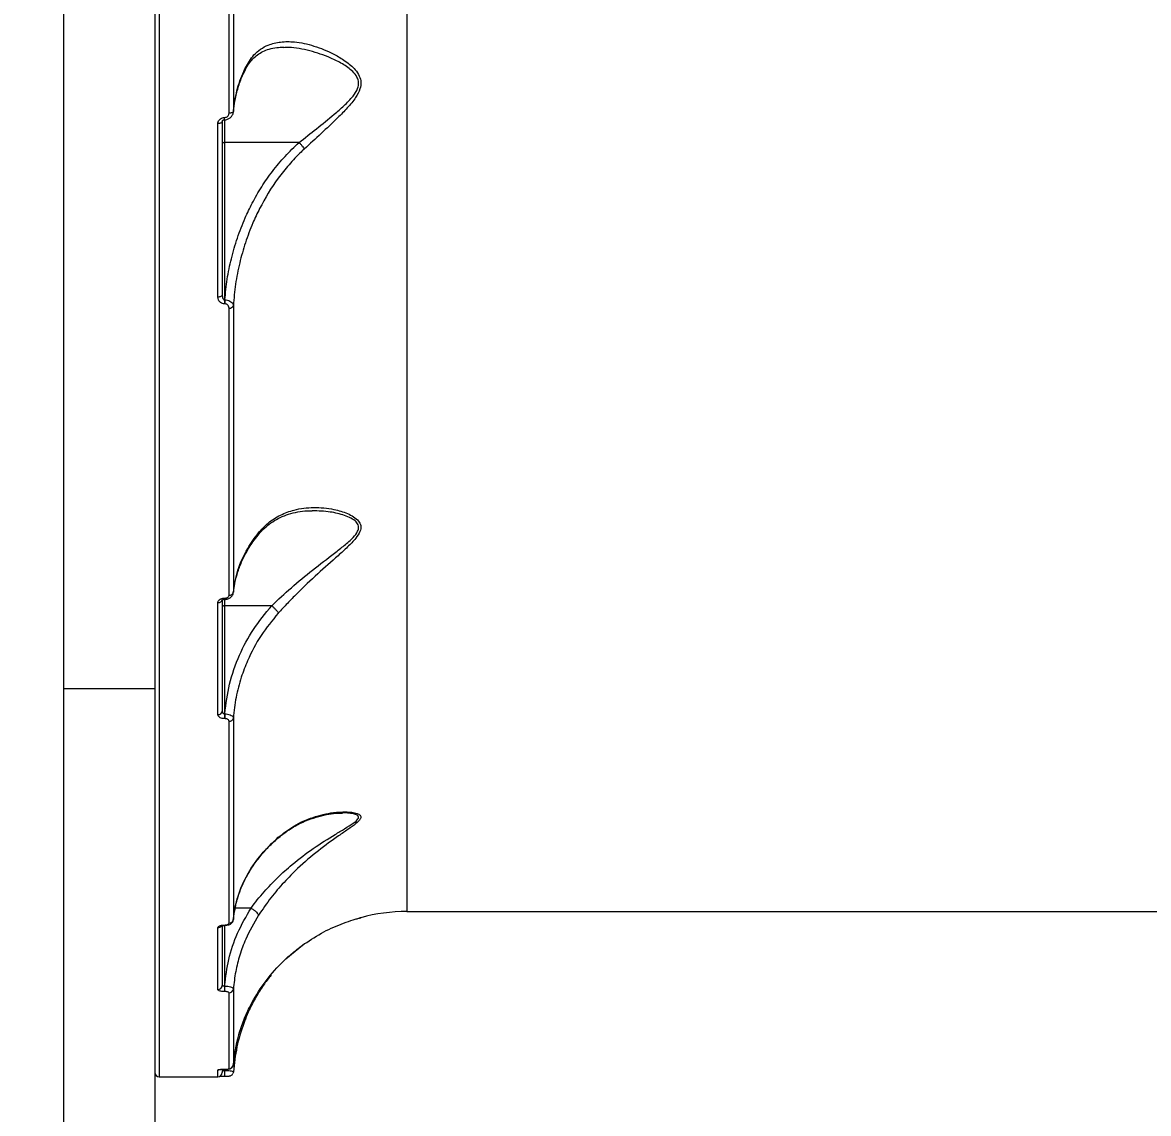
# Model space of a CAD drawing. Header units: millimetres. Extents: x -8327 to 9087, y -6583 to 5996.
# Drawn here: x -1316.4 to -1057.7, y 2234.5 to 2485.1 of the extents above; entities that cross this region are included whole.
import ezdxf

# ---------------------------------------------------------------- set-up
doc = ezdxf.new("R2010")
doc.units = ezdxf.units.MM
for name, color, linetype in [('DIKOM_ОБЪЕКТ', 7, 'Continuous'), ('DIKOM_РАЗМЕР_ЗОНА', 7, 'Continuous'), ('DIKOM_РАЗМЕР_ОБЪЕКТА', 7, 'Continuous')]:
    doc.layers.add(name, color=color, linetype=linetype)
doc.styles.add('style1', font='arial.ttf', dxfattribs={"width": 0.8})
doc.dimstyles.new('1-50', dxfattribs={"dimtxt": 300, "dimasz": 200, "dimexe": 100, "dimexo": 0, "dimgap": 100, "dimtad": 1, "dimtxsty": 'style1', "dimcen": 200, "dimclrd": 7, "dimclre": 7, "dimclrt": 7, "dimadec": 1, "dimazin": 2, "dimtfac": 1, "dimtmove": 0, "dimatfit": 2, "dimfxl": 0, "dimlwd": 25, "dimlwe": 18, "dimarcsym": 0})

# ---------------------------------------------------------------- blocks, each defined once
blk = doc.blocks.new('*D10')
at = {"layer": 'Defpoints', "color": 0, "transparency": 16777216}
for p in [(-465.57, 4500.84), (-6842.48, -4044.98), (-465.57, -4044.98)]:
    blk.add_point(p, dxfattribs=at)
at = {"layer": 'DIKOM_РАЗМЕР_ОБЪЕКТА', "color": 7, "lineweight": 18, "transparency": 16777216}
for p, q in [((-465.57, 4500.84), (-6942.48, 4500.84)), ((-465.57, -4044.98), (-6942.48, -4044.98))]:
    blk.add_line(p, q, dxfattribs=at)
at = {"layer": 'DIKOM_РАЗМЕР_ОБЪЕКТА', "color": 7, "lineweight": 25, "transparency": 16777216}
blk.add_line((-6842.48, 4300.84), (-6842.48, -3844.98), dxfattribs=at)
at = {"layer": 'DIKOM_РАЗМЕР_ОБЪЕКТА', "color": 7, "transparency": 16777216}
for points in [[(-6875.82, 4300.84), (-6809.15, 4300.84), (-6842.48, 4500.84)], [(-6875.82, -3844.98), (-6809.15, -3844.98), (-6842.48, -4044.98)]]:
    blk.add_solid(points, dxfattribs=at)
at = {"layer": 'DIKOM_РАЗМЕР_ОБЪЕКТА', "color": 7, "transparency": 16777216, "insert": (-7095.66, 227.93), "char_height": 300, "attachment_point": 5, "rotation": 90, "style": 'style1'}
blk.add_mtext('8550', dxfattribs=at)
blk = doc.blocks.new('*D11')
at = {"layer": 'Defpoints', "color": 0, "transparency": 16777216}
for p in [(-800.04, 5995.67), (-7876.63, -5539.81), (-800.04, -5539.81)]:
    blk.add_point(p, dxfattribs=at)
at = {"layer": 'DIKOM_РАЗМЕР_ЗОНА', "color": 7, "lineweight": 18, "transparency": 16777216}
for p, q in [((-800.04, 5995.67), (-7976.63, 5995.67)), ((-800.04, -5539.81), (-7976.63, -5539.81))]:
    blk.add_line(p, q, dxfattribs=at)
at = {"layer": 'DIKOM_РАЗМЕР_ЗОНА', "color": 7, "lineweight": 25, "transparency": 16777216}
blk.add_line((-7876.63, 5795.67), (-7876.63, -5339.81), dxfattribs=at)
at = {"layer": 'DIKOM_РАЗМЕР_ЗОНА', "color": 7, "transparency": 16777216}
for points in [[(-7909.96, 5795.67), (-7843.29, 5795.67), (-7876.63, 5995.67)], [(-7909.96, -5339.81), (-7843.29, -5339.81), (-7876.63, -5539.81)]]:
    blk.add_solid(points, dxfattribs=at)
at = {"layer": 'DIKOM_РАЗМЕР_ЗОНА', "color": 7, "transparency": 16777216, "insert": (-8129.8, 227.93), "char_height": 300, "attachment_point": 5, "rotation": 90, "style": 'style1'}
blk.add_mtext('11550', dxfattribs=at)

msp = doc.modelspace()

# ---------------------------------------------------------------- linework, layer by layer
at = {"layer": 'DIKOM_ОБЪЕКТ', "color": 7, "linetype": 'Continuous', "lineweight": 15}
for p, q in [((-1307.039, 2993.707), (-1307.039, 2332.15)), ((-1286.039, 2993.707), (-1286.039, 2332.15)), ((-1285.039, 2661.926), (-1285.039, 2242.928)), ((-1228.089, 2601.081), (-1228.089, 2280.929)), ((-1268.979, 2464.295), (-1268.979, 2528.617)), ((-1267.982, 2528.913), (-1267.982, 2464.734)), ((-1270.039, 2463.323), (-1270.007, 2463.323)), ((-1270.039, 2462.798), (-1270.039, 2463.323)), ((-1270.039, 2462.798), (-1270.007, 2462.798)), ((-1270.039, 2462.782), (-1270.039, 2457.576)), ((-1270.007, 2462.798), (-1270.007, 2463.323)), ((-1271.539, 2422.043), (-1271.539, 2461.907)), ((-1270.539, 2462.385), (-1270.539, 2422.617)), ((-1252.879, 2457.576), (-1270.039, 2457.576)), ((-1270.039, 2457.576), (-1270.039, 2421.421)), ((-1270.039, 2421.421), (-1269.936, 2421.421)), ((-1270.039, 2421.421), (-1270.039, 2420.522)), ((-1269.936, 2421.421), (-1269.936, 2420.522)), ((-1269.936, 2420.522), (-1270.039, 2420.522)), ((-1268.979, 2353.579), (-1268.979, 2419.556)), ((-1267.982, 2420.093), (-1267.982, 2354.262)), ((-1267.932, 2354.166), (-1267.856, 2354.824)), ((-1271.539, 2326.167), (-1271.539, 2351.887)), ((-1270.539, 2352.628), (-1270.539, 2326.969)), ((-1270.039, 2352.9), (-1269.984, 2352.9)), ((-1270.039, 2352.638), (-1270.039, 2352.9)), ((-1270.039, 2352.638), (-1269.984, 2352.638)), ((-1270.039, 2352.629), (-1270.039, 2351.158)), ((-1269.984, 2352.638), (-1269.984, 2352.9)), ((-1259.152, 2351.158), (-1270.039, 2351.158)), ((-1270.039, 2351.158), (-1270.039, 2326.357)), ((-1307.039, 2332.15), (-1286.039, 2332.15)), ((-1307.039, 2332.15), (-1307.039, 2226.112)), ((-1286.039, 2332.15), (-1286.039, 2226.112)), ((-1270.039, 2326.357), (-1269.96, 2326.357)), ((-1270.039, 2326.357), (-1270.039, 2325.227)), ((-1269.96, 2326.357), (-1269.96, 2325.227)), ((-1269.96, 2325.227), (-1270.039, 2325.227)), ((-1268.979, 2278.229), (-1268.979, 2324.617)), ((-1267.982, 2325.364), (-1267.982, 2279.078)), ((-1263.925, 2281.699), (-1267.554, 2281.699)), ((-1228.089, 2280.929), (-857.989, 2280.929)), ((-1271.539, 2262.99), (-1271.539, 2277.192)), ((-1270.539, 2277.56), (-1270.539, 2263.942)), ((-1270.039, 2277.818), (-1269.96, 2277.818)), ((-1270.039, 2277.735), (-1270.039, 2277.818)), ((-1270.039, 2277.735), (-1269.96, 2277.735)), ((-1270.039, 2277.735), (-1270.039, 2263.817)), ((-1269.96, 2277.735), (-1269.96, 2277.818)), ((-1251.63, 2273.512), (-1255.953, 2269.96)), ((-1270.039, 2263.817), (-1269.984, 2263.817)), ((-1270.039, 2263.817), (-1270.039, 2262.534)), ((-1269.984, 2263.817), (-1269.984, 2262.534)), ((-1269.984, 2262.534), (-1270.039, 2262.534)), ((-1268.979, 2244.801), (-1268.979, 2262.231)), ((-1267.982, 2263.115), (-1267.982, 2245.724)), ((-1285.039, 2242.928), (-1271.539, 2242.928)), ((-1271.539, 2242.928), (-1271.539, 2244.525)), ((-1270.539, 2244.507), (-1270.539, 2243.928)), ((-1270.039, 2244.691), (-1269.936, 2244.691)), ((-1270.039, 2244.687), (-1270.039, 2244.691)), ((-1270.039, 2244.687), (-1269.936, 2244.687)), ((-1270.039, 2244.686), (-1270.039, 2244.432)), ((-1270.039, 2244.432), (-1270.007, 2244.432)), ((-1270.039, 2244.432), (-1270.039, 2243.097)), ((-1270.039, 2243.097), (-1270.007, 2243.097)), ((-1270.007, 2244.432), (-1269.971, 2244.685)), ((-1270.007, 2244.432), (-1270.007, 2243.097)), ((-1269.936, 2244.687), (-1269.936, 2244.691))]:
    msp.add_line(p, q, dxfattribs=at)
at = {"layer": 'DIKOM_ОБЪЕКТ', "color": 7, "linetype": 'Continuous', "lineweight": 15, "flags": 128}
for points in [[(-1267.982, 2464.734), (-1268.013, 2464.647), (-1268.078, 2464.564), (-1268.174, 2464.488), (-1268.299, 2464.422), (-1268.447, 2464.368), (-1268.614, 2464.328), (-1268.793, 2464.304), (-1268.979, 2464.295)], [(-1270.539, 2462.385), (-1270.559, 2462.292), (-1270.615, 2462.202), (-1270.708, 2462.12), (-1270.832, 2462.047), (-1270.984, 2461.987), (-1271.157, 2461.943), (-1271.344, 2461.916), (-1271.539, 2461.907)], [(-1270.539, 2457.738), (-1270.53, 2457.706), (-1270.501, 2457.676), (-1270.455, 2457.648), (-1270.393, 2457.623), (-1270.317, 2457.603), (-1270.231, 2457.588), (-1270.137, 2457.579), (-1270.039, 2457.576)], [(-1270.539, 2422.617), (-1270.559, 2422.505), (-1270.615, 2422.397), (-1270.708, 2422.298), (-1270.832, 2422.211), (-1270.984, 2422.14), (-1271.157, 2422.087), (-1271.344, 2422.054), (-1271.539, 2422.043)], [(-1270.539, 2351.32), (-1270.53, 2351.289), (-1270.501, 2351.258), (-1270.455, 2351.23), (-1270.393, 2351.206), (-1270.317, 2351.186), (-1270.231, 2351.17), (-1270.137, 2351.161), (-1270.039, 2351.158)], [(-1267.982, 2244.056), (-1268.013, 2243.872), (-1268.072, 2243.71)]]:
    msp.add_lwpolyline(points, dxfattribs=at)
at = {"layer": 'DIKOM_ОБЪЕКТ', "color": 7, "linetype": 'Continuous', "lineweight": 15}
for centre, radius, start, end in [((-1268.83, 2420.473), 0.929, 260.74841, 335.86617), ((-1268.876, 2354.498), 0.925, 263.59711, 345.18126), ((-1271.426, 2352.78), 0.9, 262.7797, 350.26625), ((-1271.45, 2327.08), 0.917, 264.41871, 353.03074), ((-1268.9, 2325.551), 0.937, 265.16449, 348.48321), ((-1268.944, 2279.197), 0.969, 267.87459, 352.94111), ((-1228.089, 2240.928), 40, 90, 105.40224), ((-1271.528, 2278.22), 1.028, 269.36825, 322.15835), ((-1271.516, 2263.967), 0.977, 268.63982, 358.56172), ((-1268.959, 2263.213), 0.982, 268.82206, 354.30373), ((-1268.978, 2245.8), 0.999, 269.90888, 355.63948), ((-1285.039, 2243.928), 1, 180, 270), ((-1271.537, 2245.515), 0.99, 269.85019, 294.7066), ((-1271.539, 2243.928), 1, 270, 0)]:
    msp.add_arc(centre, radius, start, end, dxfattribs=at)
for points, knots in [([(-1265.279, 2474.176), (-1265.251, 2474.239), (-1265.003, 2474.805), (-1264.416, 2475.695), (-1263.508, 2476.839), (-1262.44, 2477.778), (-1261.208, 2478.521), (-1259.714, 2479.087), (-1258.117, 2479.43), (-1256.954, 2479.453), (-1256.42, 2479.464)], [0, 0, 0, 0, 0.0148775, 0.1349462, 0.2626093, 0.3977603, 0.5419813, 0.6955296, 0.8603721, 1, 1, 1, 1]), ([(-1265.224, 2474.73), (-1264.606, 2475.794), (-1263.602, 2477.519), (-1261.734, 2479.075), (-1259.721, 2480.16), (-1257.125, 2480.781), (-1253.599, 2480.772), (-1249.424, 2479.883), (-1245.429, 2478.262), (-1242.203, 2476.346), (-1240.188, 2474.682), (-1238.996, 2472.962), (-1238.585, 2471.43), (-1238.848, 2469.693), (-1239.952, 2467.671), (-1241.779, 2465.486), (-1244.471, 2462.748), (-1247.844, 2459.603), (-1250.405, 2457.257), (-1251.697, 2456.072)], [0, 0, 0, 0, 0.07425769, 0.1205071, 0.16781656, 0.23757847, 0.30944566, 0.40567106, 0.50470507, 0.56024979, 0.61685376, 0.64847751, 0.67538895, 0.70246116, 0.73868723, 0.78711209, 0.83681803, 0.91765361, 1, 1, 1, 1]), ([(-1252.879, 2457.576), (-1251.55, 2458.629), (-1248.87, 2460.751), (-1245.358, 2463.557), (-1242.509, 2466.031), (-1240.593, 2467.965), (-1239.395, 2469.798), (-1239.107, 2471.376), (-1239.554, 2472.751), (-1240.814, 2474.262), (-1242.921, 2475.711), (-1246.264, 2477.365), (-1250.446, 2478.72), (-1254.108, 2479.451), (-1256.029, 2479.378), (-1256.427, 2479.363)], [0, 0, 0, 0, 0.1151978, 0.2322633, 0.2999313, 0.3687194, 0.4168208, 0.451625, 0.4864094, 0.5286248, 0.6057424, 0.6850489, 0.8225252, 0.9632586, 1, 1, 1, 1]), ([(-1267.982, 2464.734), (-1267.763, 2466.32), (-1267.334, 2469.432), (-1266.148, 2472.742), (-1265.351, 2474.457), (-1265.224, 2474.73)], [0, 0, 0, 0, 0.46653848, 0.91501866, 1, 1, 1, 1]), ([(-1267.974, 2464.616), (-1267.971, 2464.7), (-1267.93, 2465.737), (-1267.559, 2467.718), (-1266.818, 2470.527), (-1266.034, 2472.691), (-1265.412, 2473.884), (-1265.254, 2474.186)], [0, 0, 0, 0, 0.02556737, 0.31770612, 0.60985202, 0.90119701, 1, 1, 1, 1]), ([(-1265.224, 2474.73), (-1265.22, 2474.711), (-1265.193, 2474.541), (-1265.184, 2474.345), (-1265.28, 2474.224), (-1265.292, 2474.209)], [0, 0, 0, 0, 0.1052202, 0.89309772, 1, 1, 1, 1]), ([(-1271.539, 2461.907), (-1271.527, 2462.042), (-1271.502, 2462.331), (-1271.288, 2462.733), (-1270.95, 2463.061), (-1270.52, 2463.28), (-1270.2, 2463.309), (-1270.039, 2463.323)], [0, 0, 0, 0, 0.1890224, 0.4045813, 0.6068607, 0.8033788, 1, 1, 1, 1]), ([(-1270.521, 2462.414), (-1270.519, 2462.462), (-1270.515, 2462.548), (-1270.409, 2462.673), (-1270.278, 2462.753), (-1270.146, 2462.793), (-1270.027, 2462.802), (-1269.958, 2462.792), (-1269.928, 2462.788)], [0, 0, 0, 0, 0.3052084, 0.5392173, 0.6957599, 0.8157576, 0.9217132, 1, 1, 1, 1]), ([(-1270.007, 2462.811), (-1269.962, 2462.807), (-1269.675, 2462.783), (-1269.143, 2462.949), (-1268.513, 2463.364), (-1268.111, 2463.995), (-1267.931, 2464.51), (-1267.982, 2464.763), (-1267.983, 2464.769)], [0, 0, 0, 0, 0.0420129, 0.2718397, 0.5073455, 0.7485761, 0.9943979, 1, 1, 1, 1]), ([(-1270.007, 2463.323), (-1269.898, 2463.333), (-1269.68, 2463.353), (-1269.387, 2463.503), (-1269.154, 2463.727), (-1269.006, 2464.003), (-1268.988, 2464.203), (-1268.979, 2464.295)], [0, 0, 0, 0, 0.1951477, 0.3901476, 0.5933362, 0.8110897, 1, 1, 1, 1]), ([(-1269.936, 2421.421), (-1269.781, 2423.012), (-1269.47, 2426.194), (-1268.492, 2430.946), (-1267.13, 2435.653), (-1265.482, 2439.897), (-1263.596, 2443.813), (-1261.524, 2447.404), (-1259.012, 2451.012), (-1256.169, 2454.457), (-1253.974, 2456.536), (-1252.876, 2457.575)], [0, 0, 0, 0, 0.11832542, 0.23665037, 0.3581397, 0.4796233, 0.57125572, 0.67682831, 0.78238543, 0.89120361, 1, 1, 1, 1]), ([(-1252.876, 2457.575), (-1252.876, 2457.575), (-1252.877, 2457.576), (-1252.878, 2457.576), (-1252.879, 2457.576), (-1252.879, 2457.576)], [0, 0, 0, 0, 0.3281365, 0.7398886, 1, 1, 1, 1]), ([(-1252.876, 2457.575), (-1252.722, 2457.413), (-1252.413, 2457.088), (-1252.039, 2456.61), (-1251.813, 2456.275), (-1251.724, 2456.12), (-1251.697, 2456.072)], [0, 0, 0, 0, 0.3252515, 0.6504763, 0.8925913, 1, 1, 1, 1]), ([(-1251.697, 2456.072), (-1251.94, 2455.845), (-1253.163, 2454.704), (-1255.228, 2452.512), (-1258.595, 2448.284), (-1261.35, 2443.763), (-1263.704, 2438.737), (-1265.277, 2434.571), (-1266.6, 2429.868), (-1267.555, 2425.034), (-1267.84, 2421.74), (-1267.982, 2420.093)], [0, 0, 0, 0, 0.0242981, 0.1222483, 0.2202167, 0.4215148, 0.511887, 0.632238, 0.7525914, 0.8762936, 1, 1, 1, 1]), ([(-1270.039, 2420.522), (-1270.109, 2420.525), (-1270.352, 2420.535), (-1270.747, 2420.671), (-1271.156, 2420.984), (-1271.472, 2421.452), (-1271.515, 2421.834), (-1271.539, 2422.043)], [0, 0, 0, 0, 0.07957794, 0.27573611, 0.47073017, 0.71056557, 1, 1, 1, 1]), ([(-1270.539, 2422.617), (-1270.532, 2422.455), (-1270.519, 2422.169), (-1270.421, 2421.809), (-1270.307, 2421.589), (-1270.2, 2421.479), (-1270.119, 2421.429), (-1270.063, 2421.424), (-1270.039, 2421.421)], [0, 0, 0, 0, 0.35105015, 0.61834991, 0.80285263, 0.87929103, 0.94926924, 1, 1, 1, 1]), ([(-1269.936, 2421.421), (-1269.843, 2421.416), (-1269.538, 2421.397), (-1269.045, 2421.275), (-1268.52, 2421.01), (-1268.133, 2420.636), (-1267.996, 2420.306), (-1267.984, 2420.122), (-1267.982, 2420.093)], [0, 0, 0, 0, 0.0891804, 0.2936243, 0.48957, 0.716356, 0.9545748, 1, 1, 1, 1]), ([(-1268.979, 2419.556), (-1268.996, 2419.695), (-1269.024, 2419.941), (-1269.229, 2420.238), (-1269.486, 2420.43), (-1269.736, 2420.513), (-1269.89, 2420.52), (-1269.936, 2420.522)], [0, 0, 0, 0, 0.30259853, 0.53468543, 0.72556325, 0.91715115, 1, 1, 1, 1]), ([(-1262.312, 2367.366), (-1262.258, 2367.437), (-1261.802, 2368.047), (-1260.814, 2369.005), (-1259.323, 2370.241), (-1257.635, 2371.266), (-1255.772, 2372.087), (-1253.716, 2372.647), (-1251.719, 2372.974), (-1250.404, 2372.981), (-1249.838, 2372.984)], [0, 0, 0, 0, 0.0164927, 0.1409953, 0.2736778, 0.4150707, 0.5643855, 0.7196353, 0.8791115, 1, 1, 1, 1]), ([(-1262.215, 2367.893), (-1261.499, 2368.678), (-1259.962, 2370.364), (-1257.173, 2372.097), (-1253.666, 2373.393), (-1249.499, 2373.904), (-1245.313, 2373.506), (-1242.22, 2372.602), (-1240.322, 2371.644), (-1239.193, 2370.737), (-1238.752, 2369.886), (-1238.649, 2369.067), (-1238.843, 2368.074), (-1239.926, 2366.472), (-1241.727, 2364.641), (-1244.673, 2361.972), (-1248.659, 2358.48), (-1252.582, 2354.77), (-1255.59, 2351.709), (-1256.975, 2350.198), (-1257.671, 2349.439)], [0, 0, 0, 0, 0.0590564, 0.1267712, 0.1965303, 0.2899968, 0.3861953, 0.4527709, 0.4864331, 0.5209074, 0.5489138, 0.5542522, 0.5800473, 0.6152132, 0.6617352, 0.709494, 0.8061417, 0.9056051, 0.9525558, 1, 1, 1, 1]), ([(-1259.149, 2351.157), (-1259.149, 2351.158), (-1257.732, 2352.574), (-1254.644, 2355.37), (-1249.751, 2359.428), (-1245.596, 2362.579), (-1242.454, 2365.029), (-1240.565, 2366.662), (-1239.389, 2368.123), (-1239.177, 2369.028), (-1239.286, 2369.759), (-1239.761, 2370.515), (-1240.943, 2371.301), (-1242.937, 2372.124), (-1245.951, 2372.86), (-1248.461, 2372.924), (-1249.849, 2372.959)], [0, 0, 0, 0, 0.0000233, 0.1384123, 0.2804728, 0.4262358, 0.4932181, 0.5613198, 0.6094223, 0.6436063, 0.6506675, 0.6882193, 0.7352067, 0.7840646, 0.8806203, 1, 1, 1, 1]), ([(-1267.982, 2354.262), (-1267.703, 2355.964), (-1267.139, 2359.415), (-1265.061, 2364.01), (-1263.074, 2366.721), (-1262.215, 2367.893)], [0, 0, 0, 0, 0.355859, 0.7214822, 1, 1, 1, 1]), ([(-1267.856, 2354.824), (-1267.825, 2355.128), (-1267.706, 2356.306), (-1267.177, 2358.34), (-1266.275, 2360.907), (-1265.038, 2363.414), (-1263.719, 2365.584), (-1262.694, 2366.863), (-1262.286, 2367.372)], [0, 0, 0, 0, 0.0691865, 0.2674383, 0.4669327, 0.6671503, 0.8674587, 1, 1, 1, 1]), ([(-1262.215, 2367.893), (-1262.215, 2367.867), (-1262.216, 2367.764), (-1262.24, 2367.59), (-1262.328, 2367.489), (-1262.374, 2367.438)], [0, 0, 0, 0, 0.1436867, 0.5623671, 1, 1, 1, 1]), ([(-1269.985, 2352.638), (-1269.985, 2352.638), (-1269.734, 2352.575), (-1269.216, 2352.745), (-1268.59, 2353.04), (-1268.176, 2353.523), (-1267.976, 2353.97), (-1268.001, 2354.233), (-1268.008, 2354.306)], [0, 0, 0, 0, 0.0003296, 0.2599835, 0.5046257, 0.7217823, 0.9226974, 1, 1, 1, 1]), ([(-1271.539, 2351.887), (-1271.523, 2352.001), (-1271.489, 2352.228), (-1271.231, 2352.532), (-1270.85, 2352.761), (-1270.428, 2352.883), (-1270.15, 2352.895), (-1270.039, 2352.9)], [0, 0, 0, 0, 0.2150181, 0.4299456, 0.6446969, 0.8591794, 1, 1, 1, 1]), ([(-1270.574, 2352.487), (-1270.575, 2352.487), (-1270.576, 2352.487), (-1270.51, 2352.536), (-1270.393, 2352.586), (-1270.229, 2352.63), (-1270.102, 2352.634), (-1270.039, 2352.637)], [0, 0, 0, 0, 0.1890273, 0.3908847, 0.5816349, 0.7926091, 1, 1, 1, 1]), ([(-1269.984, 2352.9), (-1269.91, 2352.903), (-1269.722, 2352.912), (-1269.44, 2352.993), (-1269.185, 2353.147), (-1269.013, 2353.35), (-1268.991, 2353.503), (-1268.979, 2353.579)], [0, 0, 0, 0, 0.14226, 0.3569676, 0.5715253, 0.7856936, 1, 1, 1, 1]), ([(-1269.96, 2326.357), (-1269.669, 2328.632), (-1269.08, 2333.24), (-1266.76, 2339.75), (-1263.542, 2345.869), (-1260.627, 2349.38), (-1259.152, 2351.158)], [0, 0, 0, 0, 0.2516525, 0.5098605, 0.7518735, 1, 1, 1, 1]), ([(-1257.671, 2349.439), (-1259.043, 2347.771), (-1261.821, 2344.392), (-1264.488, 2339.319), (-1266.303, 2334.522), (-1267.467, 2330.115), (-1267.81, 2326.954), (-1267.982, 2325.364)], [0, 0, 0, 0, 0.2398809, 0.4858804, 0.6394251, 0.8185522, 1, 1, 1, 1]), ([(-1259.152, 2351.158), (-1259.151, 2351.158), (-1259.151, 2351.158), (-1259.15, 2351.158), (-1259.149, 2351.157), (-1259.149, 2351.157)], [0, 0, 0, 0, 0.5028919, 0.8797338, 1, 1, 1, 1]), ([(-1259.149, 2351.157), (-1258.979, 2351.011), (-1258.639, 2350.719), (-1258.185, 2350.237), (-1257.88, 2349.84), (-1257.729, 2349.583), (-1257.686, 2349.476), (-1257.671, 2349.439)], [0, 0, 0, 0, 0.2488254, 0.4975832, 0.7463757, 0.9126693, 1, 1, 1, 1]), ([(-1270.039, 2325.227), (-1270.126, 2325.23), (-1270.383, 2325.238), (-1270.801, 2325.335), (-1271.207, 2325.547), (-1271.486, 2325.837), (-1271.522, 2326.057), (-1271.539, 2326.167)], [0, 0, 0, 0, 0.1082722, 0.3204306, 0.5430826, 0.7715594, 1, 1, 1, 1]), ([(-1270.539, 2326.969), (-1270.534, 2326.898), (-1270.522, 2326.759), (-1270.434, 2326.573), (-1270.31, 2326.441), (-1270.197, 2326.385), (-1270.112, 2326.361), (-1270.069, 2326.359), (-1270.039, 2326.357)], [0, 0, 0, 0, 0.2553706, 0.4989532, 0.7166159, 0.8617223, 0.9069612, 1, 1, 1, 1]), ([(-1269.96, 2326.357), (-1269.843, 2326.35), (-1269.507, 2326.33), (-1268.964, 2326.215), (-1268.431, 2325.991), (-1268.06, 2325.692), (-1268.008, 2325.473), (-1267.982, 2325.364)], [0, 0, 0, 0, 0.1131882, 0.3259642, 0.5479908, 0.7754639, 1, 1, 1, 1]), ([(-1268.979, 2324.617), (-1268.991, 2324.688), (-1269.014, 2324.831), (-1269.196, 2325.02), (-1269.461, 2325.156), (-1269.733, 2325.219), (-1269.901, 2325.225), (-1269.96, 2325.227)], [0, 0, 0, 0, 0.2288105, 0.4578853, 0.6784896, 0.8883205, 1, 1, 1, 1]), ([(-1263.918, 2281.697), (-1263.918, 2281.698), (-1263.002, 2282.98), (-1261.052, 2285.387), (-1257.838, 2288.753), (-1254.053, 2292.139), (-1249.577, 2295.519), (-1245.459, 2298.12), (-1242.365, 2299.96), (-1240.462, 2301.122), (-1239.464, 2301.941), (-1239.184, 2302.473), (-1239.213, 2302.727), (-1239.497, 2303.043), (-1240.14, 2303.326), (-1241.391, 2303.5), (-1242.362, 2303.588), (-1242.906, 2303.549), (-1242.923, 2303.548)], [0, 0, 0, 0, 0.0000492, 0.1133948, 0.2167861, 0.3226765, 0.4689931, 0.6190563, 0.6869765, 0.7560371, 0.8111153, 0.8229764, 0.853642, 0.8628294, 0.9028275, 0.9500643, 0.9984167, 1, 1, 1, 1]), ([(-1257.671, 2297.961), (-1256.498, 2298.867), (-1253.941, 2300.84), (-1249.621, 2302.708), (-1245.545, 2303.663), (-1242.564, 2303.85), (-1240.74, 2303.736), (-1239.555, 2303.495), (-1238.748, 2303.07), (-1238.631, 2302.585), (-1238.918, 2301.942), (-1239.825, 2301.064), (-1241.643, 2299.774), (-1244.543, 2297.795), (-1248.493, 2294.951), (-1252.753, 2291.317), (-1256.398, 2287.625), (-1259.503, 2284.008), (-1261.287, 2281.402), (-1262.215, 2280.048)], [0, 0, 0, 0, 0.0790192, 0.1721795, 0.2680571, 0.3287285, 0.3610569, 0.3938988, 0.4223306, 0.4513189, 0.4599429, 0.4989925, 0.5446038, 0.5914331, 0.6876211, 0.7865789, 0.8546754, 0.9244447, 1, 1, 1, 1]), ([(-1257.795, 2297.672), (-1257.409, 2298.009), (-1256.397, 2298.893), (-1254.633, 2300.075), (-1252.493, 2301.261), (-1250.181, 2302.229), (-1247.797, 2302.947), (-1245.531, 2303.379), (-1243.916, 2303.549), (-1243.108, 2303.54), (-1242.921, 2303.538)], [0, 0, 0, 0, 0.0842159, 0.2205509, 0.3651114, 0.5171256, 0.6771518, 0.8240111, 0.9590939, 1, 1, 1, 1]), ([(-1267.982, 2279.078), (-1267.698, 2280.884), (-1267.12, 2284.549), (-1264.804, 2289.568), (-1261.701, 2294.13), (-1259.025, 2296.674), (-1257.671, 2297.961)], [0, 0, 0, 0, 0.2625652, 0.5326635, 0.763648, 1, 1, 1, 1]), ([(-1267.031, 2283.834), (-1266.804, 2284.561), (-1266.296, 2286.188), (-1265.139, 2288.643), (-1263.651, 2291.174), (-1261.873, 2293.579), (-1259.95, 2295.768), (-1258.495, 2297.08), (-1257.819, 2297.69)], [0, 0, 0, 0, 0.1442144, 0.322804, 0.5003856, 0.675203, 0.8490264, 1, 1, 1, 1]), ([(-1257.671, 2297.961), (-1257.685, 2297.92), (-1257.721, 2297.817), (-1257.793, 2297.749), (-1257.836, 2297.708)], [0, 0, 0, 0, 0.3970522, 1, 1, 1, 1]), ([(-1269.984, 2263.817), (-1269.729, 2265.862), (-1269.212, 2270.002), (-1267.181, 2276.071), (-1265.017, 2279.811), (-1263.925, 2281.699)], [0, 0, 0, 0, 0.3257287, 0.6596865, 1, 1, 1, 1]), ([(-1267.951, 2279.033), (-1267.907, 2279.549), (-1267.783, 2280.984), (-1267.457, 2282.591), (-1267.09, 2283.661), (-1267.031, 2283.834)], [0, 0, 0, 0, 0.3196393, 0.8898179, 1, 1, 1, 1]), ([(-1263.925, 2281.699), (-1263.923, 2281.699), (-1263.921, 2281.699), (-1263.919, 2281.698), (-1263.918, 2281.697)], [0, 0, 0, 0, 0.6289329, 1, 1, 1, 1]), ([(-1263.918, 2281.697), (-1263.726, 2281.579), (-1263.342, 2281.343), (-1262.832, 2280.935), (-1262.444, 2280.544), (-1262.26, 2280.263), (-1262.215, 2280.113), (-1262.215, 2280.061), (-1262.215, 2280.048)], [0, 0, 0, 0, 0.2127256, 0.4254063, 0.638137, 0.8508038, 0.9619067, 1, 1, 1, 1]), ([(-1269.96, 2277.74), (-1269.919, 2277.739), (-1269.651, 2277.73), (-1269.118, 2277.819), (-1268.545, 2278.06), (-1268.16, 2278.472), (-1267.988, 2278.826), (-1267.998, 2279.038), (-1268.001, 2279.096)], [0, 0, 0, 0, 0.04332222, 0.28472374, 0.57647186, 0.7633998, 0.93490121, 1, 1, 1, 1]), ([(-1262.215, 2280.048), (-1263.264, 2278.251), (-1264.972, 2275.324), (-1266.551, 2270.924), (-1267.543, 2267.094), (-1267.834, 2264.458), (-1267.982, 2263.115)], [0, 0, 0, 0, 0.3422232, 0.5572623, 0.7745996, 1, 1, 1, 1]), ([(-1251.697, 2273.471), (-1250.201, 2274.441), (-1247.168, 2276.406), (-1243.295, 2278.052), (-1240.773, 2278.906), (-1239.513, 2279.277), (-1238.828, 2279.463), (-1238.578, 2279.528), (-1238.823, 2279.463), (-1238.924, 2279.436)], [0, 0, 0, 0, 0.2775884, 0.5625897, 0.7137442, 0.7903387, 0.8693479, 0.9455071, 1, 1, 1, 1]), ([(-1271.539, 2277.192), (-1271.529, 2277.247), (-1271.506, 2277.371), (-1271.303, 2277.548), (-1270.964, 2277.698), (-1270.528, 2277.799), (-1270.202, 2277.812), (-1270.039, 2277.818)], [0, 0, 0, 0, 0.1741853, 0.3895761, 0.5958272, 0.7978674, 1, 1, 1, 1]), ([(-1270.755, 2277.61), (-1270.756, 2277.609), (-1270.766, 2277.602), (-1270.726, 2277.627), (-1270.631, 2277.661), (-1270.455, 2277.704), (-1270.245, 2277.732), (-1270.099, 2277.732), (-1270.039, 2277.731)], [0, 0, 0, 0, 0.011635, 0.1902015, 0.3681848, 0.5947618, 0.8346885, 1, 1, 1, 1]), ([(-1269.96, 2277.818), (-1269.852, 2277.822), (-1269.638, 2277.831), (-1269.351, 2277.897), (-1269.131, 2277.995), (-1269.001, 2278.111), (-1268.986, 2278.193), (-1268.979, 2278.229)], [0, 0, 0, 0, 0.2040044, 0.408035, 0.6135869, 0.8265486, 1, 1, 1, 1]), ([(-1267.982, 2245.724), (-1267.673, 2248.013), (-1267.205, 2251.474), (-1265.64, 2255.982), (-1263.837, 2259.974), (-1261.08, 2264.459), (-1257.667, 2268.441), (-1254.449, 2271.418), (-1252.614, 2272.787), (-1251.697, 2273.471)], [0, 0, 0, 0, 0.2227152, 0.3367347, 0.450748, 0.6310035, 0.8132741, 0.9066475, 1, 1, 1, 1]), ([(-1259.3, 2266.288), (-1259.905, 2265.534), (-1261.172, 2263.953), (-1262.844, 2261.235), (-1264.23, 2258.581), (-1264.93, 2256.885), (-1265.224, 2256.174)], [0, 0, 0, 0, 0.2478989, 0.5192087, 0.7983995, 1, 1, 1, 1]), ([(-1270.539, 2263.942), (-1270.534, 2263.928), (-1270.523, 2263.9), (-1270.437, 2263.862), (-1270.31, 2263.834), (-1270.169, 2263.819), (-1270.076, 2263.818), (-1270.039, 2263.817)], [0, 0, 0, 0, 0.2150434, 0.4300879, 0.6447942, 0.8594375, 1, 1, 1, 1]), ([(-1269.984, 2263.817), (-1269.836, 2263.809), (-1269.462, 2263.789), (-1268.898, 2263.693), (-1268.391, 2263.532), (-1268.048, 2263.33), (-1268.004, 2263.187), (-1267.982, 2263.115)], [0, 0, 0, 0, 0.1423811, 0.3572487, 0.5716994, 0.7857377, 1, 1, 1, 1]), ([(-1270.039, 2262.534), (-1270.15, 2262.536), (-1270.428, 2262.541), (-1270.85, 2262.596), (-1271.231, 2262.699), (-1271.49, 2262.836), (-1271.523, 2262.939), (-1271.539, 2262.99)], [0, 0, 0, 0, 0.1408225, 0.3552956, 0.5700669, 0.784971, 1, 1, 1, 1]), ([(-1268.979, 2262.231), (-1268.991, 2262.265), (-1269.013, 2262.333), (-1269.185, 2262.423), (-1269.44, 2262.492), (-1269.722, 2262.528), (-1269.91, 2262.532), (-1269.984, 2262.534)], [0, 0, 0, 0, 0.214262, 0.4284485, 0.64299988, 0.85773421, 1, 1, 1, 1]), ([(-1265.224, 2256.174), (-1265.351, 2255.842), (-1266.148, 2253.764), (-1267.334, 2249.753), (-1267.763, 2245.98), (-1267.982, 2244.056)], [0, 0, 0, 0, 0.0849884, 0.5334672, 1, 1, 1, 1]), ([(-1265.224, 2256.174), (-1265.22, 2256.182), (-1265.194, 2256.25), (-1265.192, 2256.359), (-1265.305, 2256.486), (-1265.336, 2256.521)], [0, 0, 0, 0, 0.0926445, 0.7478803, 1, 1, 1, 1]), ([(-1269.936, 2244.688), (-1269.92, 2244.687), (-1269.777, 2244.686), (-1269.5, 2244.695), (-1269.132, 2244.722), (-1268.874, 2244.76), (-1268.591, 2244.849), (-1268.327, 2245.007), (-1268.111, 2245.268), (-1267.991, 2245.522), (-1267.996, 2245.685), (-1267.997, 2245.726)], [0, 0, 0, 0, 0.0169241, 0.153646, 0.2948269, 0.4840831, 0.5892333, 0.7106145, 0.8262644, 0.9556193, 1, 1, 1, 1]), ([(-1271.539, 2244.525), (-1271.539, 2244.528), (-1271.536, 2244.55), (-1271.452, 2244.588), (-1271.199, 2244.633), (-1270.866, 2244.665), (-1270.476, 2244.687), (-1270.185, 2244.69), (-1270.039, 2244.691)], [0, 0, 0, 0, 0.0392154, 0.2872136, 0.4951843, 0.6710409, 0.8352872, 1, 1, 1, 1]), ([(-1271.164, 2244.618), (-1271.164, 2244.618), (-1271.162, 2244.619), (-1271.068, 2244.636), (-1270.854, 2244.659), (-1270.509, 2244.68), (-1270.167, 2244.689), (-1269.98, 2244.686), (-1269.92, 2244.685)], [0, 0, 0, 0, 0.0742071, 0.2265024, 0.4433919, 0.6948762, 0.9009551, 1, 1, 1, 1]), ([(-1271.068, 2243.084), (-1270.959, 2243.087), (-1270.723, 2243.093), (-1270.319, 2243.097), (-1270.065, 2243.096), (-1269.988, 2243.096)], [0, 0, 0, 0, 0.3734928, 0.8105726, 1, 1, 1, 1]), ([(-1270.539, 2244.054), (-1270.534, 2244.098), (-1270.522, 2244.184), (-1270.431, 2244.3), (-1270.306, 2244.381), (-1270.191, 2244.416), (-1270.109, 2244.429), (-1270.065, 2244.431), (-1270.039, 2244.432)], [0, 0, 0, 0, 0.2685661, 0.5229222, 0.7427711, 0.8691749, 0.924178, 1, 1, 1, 1]), ([(-1270.007, 2244.432), (-1269.906, 2244.428), (-1269.571, 2244.417), (-1269.008, 2244.371), (-1268.439, 2244.283), (-1268.049, 2244.171), (-1268.004, 2244.095), (-1267.982, 2244.056)], [0, 0, 0, 0, 0.0942391, 0.312276, 0.5411637, 0.7713923, 1, 1, 1, 1]), ([(-1270.007, 2243.097), (-1269.898, 2243.097), (-1269.662, 2243.098), (-1269.328, 2243.104), (-1269.088, 2243.112), (-1268.948, 2243.122), (-1268.839, 2243.134), (-1268.696, 2243.164), (-1268.493, 2243.243), (-1268.248, 2243.413), (-1268.134, 2243.606), (-1268.072, 2243.71)], [0, 0, 0, 0, 0.12575426, 0.2731053, 0.43622253, 0.54149529, 0.60552094, 0.65836371, 0.74112129, 0.86023938, 1, 1, 1, 1]), ([(-1269.936, 2244.691), (-1269.842, 2244.692), (-1269.653, 2244.694), (-1269.401, 2244.708), (-1269.191, 2244.728), (-1269.034, 2244.758), (-1268.982, 2244.784), (-1268.98, 2244.799), (-1268.979, 2244.801)], [0, 0, 0, 0, 0.16729183, 0.33444384, 0.50908005, 0.71306321, 0.95773236, 1, 1, 1, 1])]:
    msp.add_open_spline(points, degree=3, knots=knots, dxfattribs=at)

# ---------------------------------------------------------------- dimensions: what is measured, and where the dimension line sits
at = {"layer": 'DIKOM_РАЗМЕР_ЗОНА'}
dim = msp.add_linear_dim(base=(-7876.626, -5539.809), p1=(-800.039, 5995.666), p2=(-800.039, -5539.809), angle=90, text='11550', dimstyle='1-50', dxfattribs=at)
dim.commit()
dim.dimension.update_dxf_attribs({"geometry": '*D11', "text_midpoint": (-7876.626, 227.928), "dimtype": 160})
at = {"layer": 'DIKOM_РАЗМЕР_ОБЪЕКТА'}
dim = msp.add_linear_dim(base=(-6842.485, -4044.984), p1=(-465.572, 4500.841), p2=(-465.572, -4044.984), angle=90, text='8550', dimstyle='1-50', dxfattribs=at)
dim.commit()
dim.dimension.update_dxf_attribs({"geometry": '*D10', "text_midpoint": (-6842.485, 227.928), "dimtype": 160})

doc.saveas('drawing.dxf')
